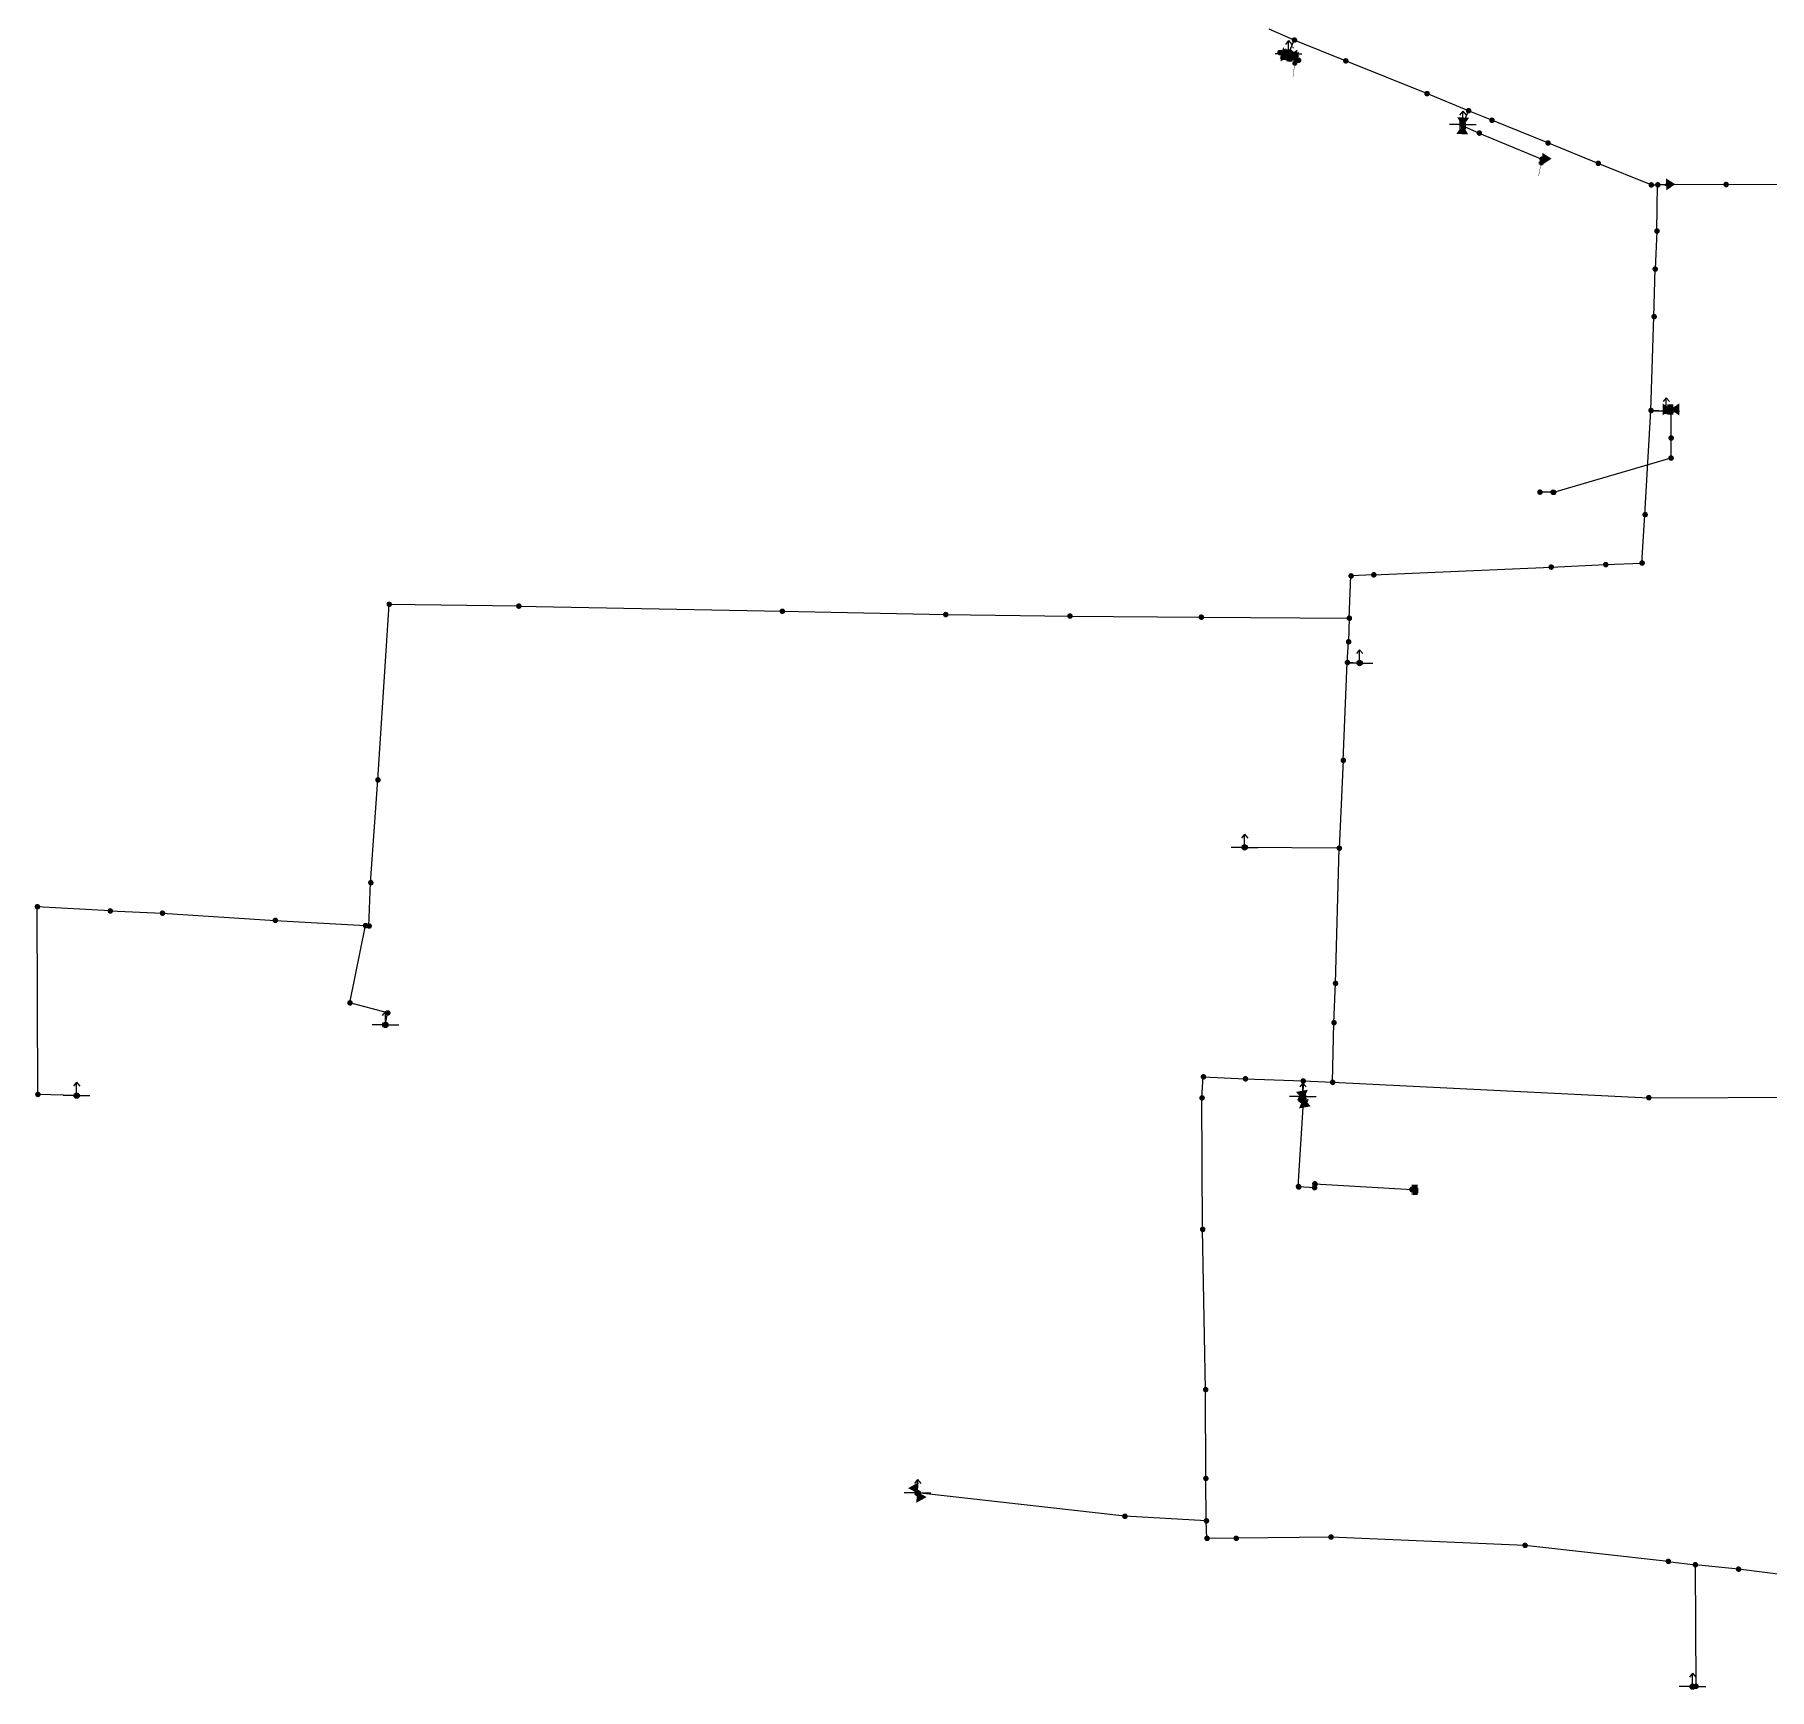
# Model space of a CAD drawing. Header units: millimetres. Extents: x 501930 to 502524, y 4059066 to 4059466.
# Drawn here: x 502221.2 to 502302.5, y 4059115.9 to 4059193.5 of the extents above; entities that cross this region are included whole.
import ezdxf
from ezdxf.enums import TextEntityAlignment as Align

# ---------------------------------------------------------------- set-up
doc = ezdxf.new("R2010")
doc.units = ezdxf.units.MM
doc.linetypes.add('HIDDEN2', pattern=[4.7625, 3.175, -1.5875])
for name, color, linetype in [('cq', 7, 'Continuous'), ('JMD', 7, 'Continuous'), ('TRLINE', 1, 'Continuous'), ('TRPOINT', 1, 'Continuous')]:
    doc.layers.add(name, color=color, linetype=linetype)
doc.styles.add('zx5', font='', dxfattribs={"height": 1.5})
doc.styles.get('zx5').set_extended_font_data('NSimSun')

# ---------------------------------------------------------------- blocks, each defined once
blk = doc.blocks.new('探测点')
blk.add_hatch(color=255).paths.add_polyline_path([(0.02, 0.24, 0.152753), (-0.11, 0.21, 0.175626), (-0.22, 0.07, 0.105315), (-0.22, -0.02, 2.264328)])
at = {"color": 6, "linetype": 'Continuous', "ltscale": 0.1, "const_width": 0.0375, "elevation": -82.22}
blk.add_lwpolyline([(-0.22, -0.02, 2.264328), (0.02, 0.24, 0.476706)], format="xyb", close=True, dxfattribs=at)
blk = doc.blocks.new('SG')
blk.add_hatch(color=255).paths.add_polyline_path([(-0.25, 0, 1), (0.25, 0, 1)])
for p, q in [((-0.25, 0), (-1.25, 0)), ((0, 1.25), (-0.3, 0.88)), ((0, 0.25), (0, 1.25)), ((0, 1.25), (0.3, 0.88)), ((0.25, 0), (1.25, 0))]:
    blk.add_line(p, q)
blk.add_circle((0, 0), 0.25)
blk = doc.blocks.new('变径点')
for color, points in [(6, [(0.12, 0, 1), (-0.12, 0, 1)]), (255, [(0.07, 0.54), (0.09, -0.45), (0.84, 0.05)])]:
    blk.add_hatch(color=color).paths.add_polyline_path(points)
at = {"layer": 'cq', "color": 6, "const_width": 0.07}
blk.add_lwpolyline([(0.07, 0.54), (0.09, -0.45), (0.84, 0.05), (0.07, 0.54), (0.09, -0.45)], dxfattribs=at)
blk = doc.blocks.new('丝堵头')
at = {"layer": 'cq'}
blk.add_hatch(color=255, dxfattribs=at).paths.add_polyline_path([(0.23, 0.48), (-0.23, 0.48), (-0.23, -0.48), (0.23, -0.48)])
at = {"color": 6, "const_width": 0.075, "elevation": -82.08}
for points in [[(-0.29, -0.48), (-0.29, 0.47)], [(0.27, -0.32), (0.27, 0.17)]]:
    blk.add_lwpolyline(points, dxfattribs=at)
blk = doc.blocks.new('焊接阀门')
h = blk.add_hatch(color=255)
h.paths.add_polyline_path([(0, 0), (0.75, -0.5), (0.75, 0.5)])
h.paths.add_polyline_path([(0, 0), (-0.75, 0.5), (-0.75, -0.5)])
at = {"color": 6, "const_width": 0.07}
blk.add_lwpolyline([(-0.75, 0.5), (-0.75, -0.5), (0.75, 0.5), (0.75, -0.5), (-0.75, 0.5), (-0.75, -0.5)], dxfattribs=at)
blk = doc.blocks.new('流量表')
h = blk.add_hatch(color=255)
edge = h.paths.add_edge_path()
edge.add_arc((0, 0), 0.428, 0, 360)
at = {"color": 6, "const_width": 0.0625, "elevation": -82.08}
blk.add_lwpolyline([(-0.49, -0.01, 1), (0.47, -0.01, 1)], format="xyb", close=True, dxfattribs=at)
at = {"color": 6, "const_width": 0.075, "elevation": -82.08}
blk.add_lwpolyline([(-0.1, 0.1), (0.29, -0.34)], dxfattribs=at)
at = {"layer": 'cq', "color": 6}
blk.add_lwpolyline([(-0.26, 0.34, 0.476, 0.476, 0), (-0.26, 0.34, 0.01, 0.366, 0), (-0.05, 0.05, 0.366, 0.366, 0)], format="xyseb", dxfattribs=at)
blk = doc.blocks.new('非普查区')
h = blk.add_hatch(color=255)
edge = h.paths.add_edge_path()
edge.add_arc((0, 0), 0.199, 91.7031, 451.7031)
at = {"color": 6, "linetype": 'Continuous', "ltscale": 0.1, "const_width": 0.0375, "elevation": -82.22}
blk.add_lwpolyline([(0.01, -0.23, 1), (-0.01, 0.23, 1)], format="xyb", close=True, dxfattribs=at)
at = {"color": 6, "linetype": 'HIDDEN2', "ltscale": 0.1, "const_width": 0.0375, "elevation": -82.22}
blk.add_lwpolyline([(0.21, 0), (1.25, 0)], dxfattribs=at)
blk = doc.blocks.new('电磁阀')
at = {"color": 255}
blk.add_blockref('焊接阀门', (0, 0), dxfattribs=at)
at = {"layer": 'JMD', "lineweight": 106, "style": 'zx5'}
blk.add_text('S', height=0.75, dxfattribs=at).set_placement((0.03, 0.49), align=Align.MIDDLE)

msp = doc.modelspace()

# ---------------------------------------------------------------- linework, layer by layer
at = {"layer": 'TRLINE'}
for p, q in [((502280.228, 4059193.202, 32.585), (502279.048, 4059193.707, 32.597)), ((502279.963, 4059192.55, 32.636), (502280.228, 4059193.202, 32.585)), ((502282.634, 4059192.226, 32.576), (502280.228, 4059193.202, 32.585)), ((502279.982, 4059192.479, 34.424), (502279.547, 4059192.613, 34.424)), ((502279.547, 4059192.613, 34.424), (502279.547, 4059192.613, 34.774)), ((502279.547, 4059192.613, 34.774), (502280.003, 4059192.481, 34.774)), ((502279.983, 4059192.518, 35.524), (502279.792, 4059192.515, 35.524)), ((502279.792, 4059192.515, 36.524), (502280.281, 4059192.313, 36.524)), ((502279.792, 4059192.515, 35.524), (502279.792, 4059192.515, 35.874)), ((502279.792, 4059192.515, 35.874), (502279.792, 4059192.515, 36.524)), ((502279.963, 4059192.55, 32.636), (502279.982, 4059192.479, 33.574)), ((502279.982, 4059192.479, 33.574), (502279.982, 4059192.479, 34.174)), ((502279.982, 4059192.479, 34.174), (502279.982, 4059192.479, 34.424)), ((502279.982, 4059192.479, 34.624), (502279.982, 4059192.479, 34.424)), ((502280.028, 4059192.429, 35.524), (502279.983, 4059192.518, 35.524)), ((502280.003, 4059192.481, 34.774), (502280.42, 4059192.257, 34.774)), ((502280.42, 4059192.257, 35.974), (502280.028, 4059192.429, 35.974)), ((502280.028, 4059192.429, 35.974), (502280.028, 4059192.429, 35.874)), ((502280.028, 4059192.429, 35.874), (502280.028, 4059192.429, 35.524)), ((502280.281, 4059192.313, 36.524), (502280.253, 4059192.111, 36.524)), ((502280.42, 4059192.257, 34.774), (502280.42, 4059192.257, 35.974)), ((502286.441, 4059190.693, 32.674), (502282.634, 4059192.226, 32.576)), ((502288.385, 4059189.892, 32.598), (502286.441, 4059190.693, 32.674)), ((502288.123, 4059189.246, 32.69), (502288.385, 4059189.892, 32.598)), ((502289.483, 4059189.447, 32.595), (502288.385, 4059189.892, 32.598)), ((502288.123, 4059189.246, 32.69), (502288.12, 4059189.185, 34.184)), ((502288.12, 4059189.185, 33.584), (502288.12, 4059189.185, 34.184)), ((502288.12, 4059189.185, 34.184), (502288.121, 4059189.185, 34.734)), ((502288.121, 4059189.185, 34.734), (502288.891, 4059188.844, 34.734)), ((502288.121, 4059189.185, 34.884), (502288.121, 4059189.185, 34.734)), ((502292.109, 4059188.381, 32.625), (502289.483, 4059189.447, 32.595)), ((502288.891, 4059188.844, 34.734), (502288.891, 4059188.844, 38.134)), ((502288.891, 4059188.844, 38.134), (502291.829, 4059187.621, 38.134)), ((502294.463, 4059187.426, 32.602), (502292.109, 4059188.381, 32.625)), ((502291.829, 4059187.621, 39.984), (502291.794, 4059187.446, 39.984)), ((502291.829, 4059187.621, 38.134), (502291.829, 4059187.621, 39.884)), ((502291.829, 4059187.621, 39.884), (502291.829, 4059187.621, 39.984)), ((502296.948, 4059186.417, 32.572), (502294.463, 4059187.426, 32.602)), ((502300.451, 4059186.435, 32.671), (502297.629, 4059186.421, 32.617)), ((502300.451, 4059186.435, 32.671), (502304.706, 4059186.46, 32.839)), ((502296.948, 4059186.417, 32.572), (502297.249, 4059186.419, 32.616)), ((502297.212, 4059184.255, 32.783), (502297.249, 4059186.419, 32.616)), ((502297.629, 4059186.421, 32.617), (502297.249, 4059186.419, 32.616)), ((502297.212, 4059184.255, 32.783), (502297.129, 4059182.474, 32.772)), ((502297.08, 4059180.245, 32.755), (502297.129, 4059182.474, 32.772)), ((502296.935, 4059175.848, 32.765), (502297.08, 4059180.245, 32.755)), ((502297.653, 4059175.824, 33.63), (502297.874, 4059175.901, 33.614)), ((502297.874, 4059175.901, 33.614), (502297.874, 4059175.901, 34.064)), ((502297.874, 4059175.901, 34.064), (502297.874, 4059175.901, 34.414)), ((502297.874, 4059175.901, 34.414), (502297.877, 4059174.559, 34.414)), ((502297.874, 4059175.901, 34.714), (502297.874, 4059175.901, 34.414)), ((502296.659, 4059170.968, 32.803), (502296.935, 4059175.848, 32.765)), ((502297.653, 4059175.824, 32.81), (502296.935, 4059175.848, 32.765)), ((502297.877, 4059174.559, 36.564), (502297.873, 4059173.62, 36.564)), ((502297.877, 4059174.559, 34.414), (502297.877, 4059174.559, 36.564)), ((502297.873, 4059173.621, 36.664), (502292.376, 4059172.013, 36.887)), ((502297.873, 4059173.62, 36.564), (502297.873, 4059173.621, 36.664)), ((502292.344, 4059172.02, 36.787), (502291.73, 4059172.023, 36.787)), ((502292.376, 4059172.013, 36.887), (502292.344, 4059172.02, 36.787)), ((502296.516, 4059168.705, 32.787), (502296.659, 4059170.968, 32.803)), ((502292.258, 4059168.513, 32.82), (502294.815, 4059168.629, 32.755)), ((502294.815, 4059168.629, 32.755), (502296.516, 4059168.705, 32.787)), ((502282.801, 4059166.119, 32.847), (502282.881, 4059168.101, 32.891)), ((502283.946, 4059168.151, 32.909), (502282.881, 4059168.101, 32.891)), ((502283.946, 4059168.151, 32.909), (502292.258, 4059168.513, 32.82)), ((502237.286, 4059158.544, 32.676), (502237.817, 4059166.769, 32.739)), ((502243.887, 4059166.685, 32.782), (502237.817, 4059166.769, 32.739)), ((502243.887, 4059166.685, 32.782), (502256.235, 4059166.443, 32.937)), ((502256.235, 4059166.443, 32.937), (502263.889, 4059166.289, 32.929)), ((502263.889, 4059166.289, 32.929), (502269.71, 4059166.22, 32.986)), ((502269.71, 4059166.22, 32.986), (502275.865, 4059166.167, 32.965)), ((502275.865, 4059166.167, 32.965), (502282.801, 4059166.119, 32.847)), ((502282.801, 4059166.119, 32.847), (502282.766, 4059165.013, 32.842)), ((502282.71, 4059164.043, 32.777), (502282.766, 4059165.013, 32.842)), ((502282.517, 4059159.456, 32.786), (502282.71, 4059164.043, 32.777)), ((502283.287, 4059164.019, 32.79), (502282.71, 4059164.043, 32.777)), ((502282.517, 4059159.456, 32.786), (502282.331, 4059155.345, 31.819)), ((502236.952, 4059153.729, 32.813), (502237.286, 4059158.544, 32.676)), ((502282.331, 4059155.345, 31.819), (502277.9, 4059155.382, 30.959)), ((502282.152, 4059149.012, 31.725), (502282.331, 4059155.345, 31.819)), ((502236.873, 4059151.7, 32.756), (502236.952, 4059153.729, 32.813)), ((502224.744, 4059152.404, 32.855), (502221.334, 4059152.603, 32.775)), ((502221.354, 4059143.81, 32.754), (502221.334, 4059152.603, 32.775)), ((502224.744, 4059152.404, 32.855), (502227.192, 4059152.298, 32.812)), ((502227.192, 4059152.298, 32.812), (502232.476, 4059151.963, 32.853)), ((502232.476, 4059151.963, 32.853), (502236.708, 4059151.718, 32.774)), ((502235.978, 4059148.099, 32.812), (502236.708, 4059151.718, 32.774)), ((502236.708, 4059151.718, 32.774), (502236.873, 4059151.7, 32.756)), ((502282.082, 4059147.17, 31.732), (502282.152, 4059149.012, 31.725)), ((502237.747, 4059147.628, 32.829), (502235.978, 4059148.099, 32.812)), ((502237.646, 4059147.069, 32.967), (502237.747, 4059147.628, 32.829)), ((502282.017, 4059144.378, 32.186), (502282.082, 4059147.17, 31.732)), ((502275.899, 4059143.646, 32.116), (502275.964, 4059144.634, 32.085)), ((502275.964, 4059144.634, 32.085), (502277.932, 4059144.542, 32.144)), ((502277.932, 4059144.542, 32.144), (502280.641, 4059144.44, 32.183)), ((502280.641, 4059144.44, 32.183), (502280.631, 4059143.719, 32.157)), ((502280.641, 4059144.44, 32.183), (502282.017, 4059144.378, 32.186)), ((502282.017, 4059144.378, 32.186), (502296.829, 4059143.659, 32.28)), ((502223.178, 4059143.753, 33.097), (502221.354, 4059143.81, 32.754)), ((502275.929, 4059137.488, 31.07), (502275.899, 4059143.646, 32.116)), ((502280.417, 4059139.499, 38.026), (502280.664, 4059143.464, 37.995)), ((502280.623, 4059143.535, 36.144), (502280.654, 4059143.593, 35.834)), ((502280.631, 4059143.719, 32.157), (502280.654, 4059143.593, 33.684)), ((502280.654, 4059143.593, 35.834), (502280.654, 4059143.593, 33.934)), ((502280.675, 4059143.451, 35.337), (502280.654, 4059143.593, 35.834)), ((502280.664, 4059143.464, 37.995), (502280.675, 4059143.451, 35.337)), ((502296.829, 4059143.659, 32.28), (502306.334, 4059143.683, 32.09)), ((502280.427, 4059139.475, 38.187), (502280.417, 4059139.499, 38.026)), ((502281.168, 4059139.443, 38.179), (502280.427, 4059139.475, 38.187)), ((502281.183, 4059139.623, 38.213), (502281.168, 4059139.443, 38.179)), ((502281.185, 4059139.602, 40.254), (502281.183, 4059139.623, 38.213)), ((502285.743, 4059139.344, 40.263), (502281.185, 4059139.602, 40.254)), ((502285.731, 4059139.363, 39.927), (502285.743, 4059139.344, 40.263)), ((502285.892, 4059139.342, 40.257), (502285.743, 4059139.344, 40.263)), ((502276.068, 4059129.981, 31.287), (502275.929, 4059137.488, 31.07)), ((502276.077, 4059125.821, 31.055), (502276.068, 4059129.981, 31.287)), ((502276.104, 4059123.835, 31.134), (502276.077, 4059125.821, 31.055)), ((502262.577, 4059125.143, 31.11), (502262.565, 4059125.167, 33.615)), ((502262.565, 4059125.167, 33.615), (502262.57, 4059125.158, 34.165)), ((502272.285, 4059124.049, 31.056), (502262.577, 4059125.143, 31.11)), ((502276.104, 4059123.835, 31.134), (502272.285, 4059124.049, 31.056)), ((502276.132, 4059123.012, 31.138), (502276.104, 4059123.835, 31.134)), ((502281.942, 4059123.075, 32.388), (502277.499, 4059123.018, 31.696)), ((502291.035, 4059122.685, 32.354), (502281.942, 4059123.075, 32.388)), ((502277.499, 4059123.018, 31.696), (502276.132, 4059123.012, 31.138)), ((502297.747, 4059121.936, 32.476), (502291.035, 4059122.685, 32.354)), ((502297.747, 4059121.936, 32.476), (502299.011, 4059121.776, 32.367)), ((502301.038, 4059121.571, 32.311), (502299.011, 4059121.776, 32.367)), ((502299.011, 4059121.776, 32.367), (502299.043, 4059116.081, 32.313)), ((502305.67, 4059120.994, 32.244), (502301.038, 4059121.571, 32.311)), ((502299.043, 4059116.081, 32.313), (502298.889, 4059116.069, 32.348))]:
    msp.add_line(p, q, dxfattribs=at)

# ---------------------------------------------------------------- block references
at = {"layer": 'TRPOINT', "xscale": 0.5, "yscale": 0.5}
for name, p in [('SG', (502279.963, 4059192.55, 33.496)), ('探测点', (502280.228, 4059193.202, 33.475)), ('探测点', (502279.547, 4059192.613, 33.574)), ('探测点', (502279.547, 4059192.613, 33.574)), ('焊接阀门', (502279.982, 4059192.479, 33.574)), ('探测点', (502279.792, 4059192.515, 33.574)), ('流量表', (502279.983, 4059192.518, 33.574)), ('变径点', (502279.792, 4059192.515, 33.574)), ('丝堵头', (502279.982, 4059192.479, 33.574)), ('探测点', (502279.982, 4059192.479, 33.574)), ('探测点', (502279.982, 4059192.479, 33.574)), ('丝堵头', (502280.028, 4059192.429, 33.574)), ('探测点', (502280.028, 4059192.429, 33.574)), ('变径点', (502280.028, 4059192.429, 33.574)), ('探测点', (502280.281, 4059192.313, 33.574)), ('探测点', (502280.42, 4059192.257, 33.574)), ('探测点', (502280.42, 4059192.257, 33.574)), ('探测点', (502282.634, 4059192.226, 33.486)), ('探测点', (502286.441, 4059190.693, 33.454)), ('SG', (502288.123, 4059189.246, 33.52)), ('探测点', (502288.385, 4059189.892, 33.438)), ('丝堵头', (502288.121, 4059189.185, 33.584)), ('探测点', (502288.12, 4059189.185, 33.584)), ('探测点', (502288.121, 4059189.185, 33.584)), ('探测点', (502288.891, 4059188.844, 33.584)), ('探测点', (502288.891, 4059188.844, 33.584)), ('探测点', (502289.483, 4059189.447, 33.435)), ('探测点', (502292.109, 4059188.381, 33.465)), ('探测点', (502291.829, 4059187.621, 33.584)), ('探测点', (502291.829, 4059187.621, 33.584)), ('变径点', (502291.829, 4059187.621, 33.584)), ('探测点', (502294.463, 4059187.426, 33.462)), ('探测点', (502296.948, 4059186.417, 33.462)), ('探测点', (502297.249, 4059186.419, 33.526)), ('探测点', (502300.451, 4059186.435, 33.531)), ('探测点', (502297.212, 4059184.255, 33.603)), ('探测点', (502297.129, 4059182.474, 33.612)), ('探测点', (502297.08, 4059180.245, 33.615)), ('探测点', (502296.935, 4059175.848, 33.605)), ('SG', (502297.653, 4059175.824, 33.63)), ('焊接阀门', (502297.874, 4059175.901, 33.614)), ('丝堵头', (502297.874, 4059175.901, 33.614)), ('探测点', (502297.874, 4059175.901, 33.614)), ('探测点', (502297.874, 4059175.901, 33.614)), ('探测点', (502297.877, 4059174.559, 33.614)), ('探测点', (502297.877, 4059174.559, 33.614)), ('探测点', (502297.873, 4059173.621, 33.614)), ('探测点', (502297.873, 4059173.62, 33.614)), ('探测点', (502291.73, 4059172.023, 33.637)), ('探测点', (502292.344, 4059172.02, 33.637)), ('探测点', (502292.376, 4059172.013, 33.637)), ('探测点', (502296.659, 4059170.968, 33.593)), ('探测点', (502292.258, 4059168.513, 33.56)), ('探测点', (502294.815, 4059168.629, 33.535)), ('探测点', (502296.516, 4059168.705, 33.567)), ('探测点', (502282.881, 4059168.101, 33.521)), ('探测点', (502283.946, 4059168.151, 33.529)), ('探测点', (502237.817, 4059166.769, 33.529)), ('探测点', (502243.887, 4059166.685, 33.542)), ('探测点', (502256.235, 4059166.443, 33.617)), ('探测点', (502263.889, 4059166.289, 33.599)), ('探测点', (502269.71, 4059166.22, 33.596)), ('探测点', (502275.865, 4059166.167, 33.575)), ('探测点', (502282.801, 4059166.119, 33.527)), ('探测点', (502282.766, 4059165.013, 33.562)), ('SG', (502283.287, 4059164.019, 33.56)), ('探测点', (502282.71, 4059164.043, 33.537)), ('探测点', (502282.517, 4059159.456, 33.546)), ('探测点', (502237.286, 4059158.544, 33.556)), ('SG', (502277.9, 4059155.382, 32.559)), ('探测点', (502282.331, 4059155.345, 32.719)), ('探测点', (502236.952, 4059153.729, 33.593)), ('探测点', (502221.334, 4059152.603, 33.495)), ('探测点', (502224.744, 4059152.404, 33.535)), ('探测点', (502227.192, 4059152.298, 33.582)), ('探测点', (502232.476, 4059151.963, 33.603)), ('探测点', (502236.708, 4059151.718, 33.544)), ('探测点', (502236.873, 4059151.7, 33.536)), ('探测点', (502282.152, 4059149.012, 32.655)), ('探测点', (502235.978, 4059148.099, 33.552)), ('SG', (502237.646, 4059147.069, 33.707)), ('探测点', (502237.747, 4059147.628, 33.569)), ('探测点', (502282.082, 4059147.17, 32.662)), ('SG', (502223.178, 4059143.753, 33.777)), ('探测点', (502275.964, 4059144.634, 32.835)), ('探测点', (502277.932, 4059144.542, 32.884)), ('SG', (502280.631, 4059143.719, 32.907)), ('探测点', (502280.641, 4059144.44, 32.933)), ('探测点', (502282.017, 4059144.378, 32.936)), ('探测点', (502221.354, 4059143.81, 33.464)), ('探测点', (502275.899, 4059143.646, 32.866)), ('探测点', (502280.654, 4059143.593, 33.684)), ('探测点', (502280.664, 4059143.464, 33.695)), ('探测点', (502280.675, 4059143.451, 33.167)), ('探测点', (502296.829, 4059143.659, 33.03)), ('探测点', (502280.417, 4059139.499, 33.726)), ('探测点', (502280.427, 4059139.475, 33.687)), ('探测点', (502281.168, 4059139.443, 33.679)), ('探测点', (502281.183, 4059139.623, 33.713)), ('探测点', (502281.185, 4059139.602, 33.754)), ('探测点', (502285.731, 4059139.363, 33.727)), ('探测点', (502285.743, 4059139.344, 33.763)), ('探测点', (502275.929, 4059137.488, 32.7)), ('探测点', (502276.068, 4059129.981, 32.397)), ('SG', (502262.577, 4059125.143, 32.36)), ('探测点', (502276.077, 4059125.821, 32.325)), ('探测点', (502262.565, 4059125.167, 33.615)), ('探测点', (502272.285, 4059124.049, 32.306)), ('探测点', (502276.104, 4059123.835, 32.384)), ('探测点', (502276.132, 4059123.012, 32.388)), ('探测点', (502277.499, 4059123.018, 32.696)), ('探测点', (502281.942, 4059123.075, 33.058)), ('探测点', (502291.035, 4059122.685, 33.054)), ('探测点', (502297.747, 4059121.936, 33.106)), ('探测点', (502299.011, 4059121.776, 33.047)), ('探测点', (502301.038, 4059121.571, 33.011)), ('SG', (502298.889, 4059116.069, 33.028)), ('探测点', (502299.043, 4059116.081, 32.993))]:
    msp.add_blockref(name, p, dxfattribs=at)
for name, p, rotation in [('电磁阀', (502280.003, 4059192.481, 33.574), 343.8556612488405), ('丝堵头', (502279.792, 4059192.515, 33.574), 180.8998597227645), ('非普查区', (502280.253, 4059192.111, 33.574), 262.1082975760947), ('焊接阀门', (502288.12, 4059189.185, 33.584), 267.1844432800241), ('非普查区', (502291.794, 4059187.446, 33.584), 258.6900675039904), ('变径点', (502297.629, 4059186.421, 33.527), 0.301553929082511), ('焊接阀门', (502280.654, 4059143.593, 33.684), 280.3448574623655), ('丝堵头', (502280.623, 4059143.535, 33.694), 241.8762645365157), ('丝堵头', (502285.892, 4059139.342, 33.757), 359.2309753702902), ('焊接阀门', (502262.57, 4059125.158, 33.615), 299.0546039103005)]:
    msp.add_blockref(name, p, dxfattribs=dict(at, rotation=rotation))

doc.saveas('drawing.dxf')
